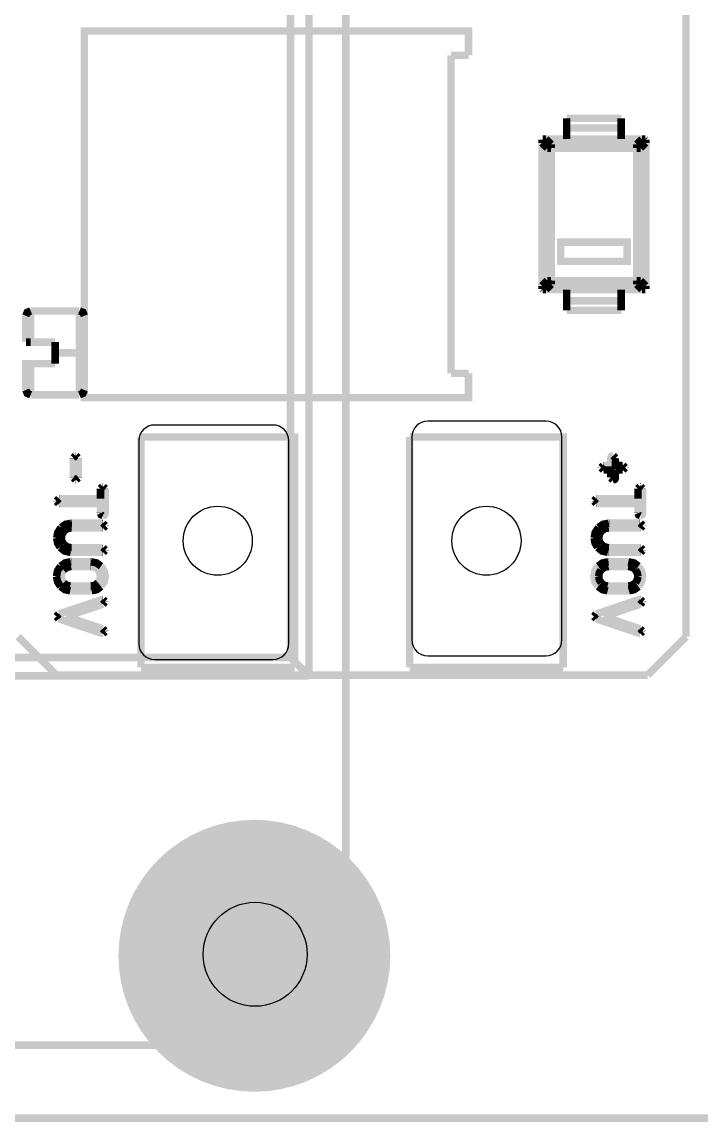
# Model space of a CAD drawing. Header units: inches. Extents: x -3.32 to 3.32, y -1.77 to 1.77.
# Drawn here: x 1.932 to 2.656, y -1.767 to -0.595 of the extents above; entities that cross this region are included whole.
import ezdxf

# ---------------------------------------------------------------- set-up
doc = ezdxf.new("R2010")
doc.units = ezdxf.units.IN
doc.layers.get('0').update_dxf_attribs({"linetype": 'CONTINUOUS'})

# ---------------------------------------------------------------- blocks, each defined once
blk = doc.blocks.new('EPAD')
at = {"const_width": 0.5}
blk.add_lwpolyline([(-0.25, 0, 1), (0.25, 0, 1)], format="xyb", close=True, dxfattribs=at)

msp = doc.modelspace()

# ---------------------------------------------------------------- linework, layer by layer
at = {"const_width": 0.008}
for points in [[(-3.316524, -1.763386), (3.20472, -1.763386), (3.20472, 1.763386), (-3.316524, 1.763386), (-3.316524, -1.763386)], [(-3.316524, -1.763386), (3.20472, -1.763386), (3.20472, 1.763386), (-3.316524, 1.763386), (-3.316524, -1.763386)], [(-3.316524, -1.763386), (3.20472, -1.763386), (3.20472, 1.763386), (-3.316524, 1.763386), (-3.316524, -1.763386)], [(-1.581097, -1.685431), (-1.581097, 0.676773), (2.277171, 0.676773), (2.277171, -1.685431)], [(-1.581097, -1.685431), (-1.581097, 0.676773), (2.277171, 0.676773), (2.277171, -1.685431)], [(-1.581097, -1.685431), (-1.581097, 0.676773), (2.277171, 0.676773), (2.277171, -1.685431)], [(2.218116, 0.263387), (2.237801, 0.283072), (2.237801, -1.291731)], [(2.218116, 0.263387), (2.237801, 0.283072), (2.237801, -1.291731)], [(2.218116, 0.263387), (2.237801, 0.283072), (2.237801, -1.291731)], [(2.218116, 0.263387), (2.218116, -1.272046)], [(2.218116, 0.263387), (2.218116, -1.272046)], [(2.218116, 0.263387), (2.218116, -1.272046)], [(2.640012, 0.183071), (2.640012, -1.25)], [(2.640012, 0.183071), (2.640012, -1.25)], [(2.640012, 0.183071), (2.640012, -1.25)], [(2.407953, -0.630086), (2.407953, -0.604086), (1.998193, -0.604086), (1.998193, -0.995126), (2.407953, -0.995126), (2.407953, -0.969126)], [(2.407953, -0.630086), (2.407953, -0.604086), (1.998193, -0.604086), (1.998193, -0.995126), (2.407953, -0.995126), (2.407953, -0.969126)], [(2.407953, -0.630086), (2.407953, -0.604086), (1.998193, -0.604086), (1.998193, -0.995126), (2.407953, -0.995126), (2.407953, -0.969126)], [(2.407953, -0.630086), (2.389233, -0.630086)], [(2.389233, -0.969126), (2.389233, -0.630086)], [(2.407953, -0.630086), (2.389233, -0.630086)], [(2.389233, -0.969126), (2.389233, -0.630086)], [(2.407953, -0.630086), (2.389233, -0.630086)], [(2.389233, -0.969126), (2.389233, -0.630086)], [(2.512673, -0.697244), (2.570815, -0.697244)], [(2.512673, -0.70748), (2.512673, -0.697244)], [(2.512673, -0.697244), (2.570815, -0.697244)], [(2.512673, -0.70748), (2.512673, -0.697244)], [(2.512673, -0.697244), (2.570815, -0.697244)], [(2.512673, -0.70748), (2.512673, -0.697244)], [(2.512673, -0.70748), (2.512673, -0.719354)], [(2.570815, -0.70748), (2.512673, -0.70748)], [(2.512673, -0.70748), (2.512673, -0.719354)], [(2.570815, -0.70748), (2.512673, -0.70748)], [(2.512673, -0.70748), (2.512673, -0.719354)], [(2.570815, -0.70748), (2.512673, -0.70748)], [(2.570815, -0.70748), (2.570815, -0.697244)], [(2.570815, -0.70748), (2.570815, -0.697244)], [(2.570815, -0.70748), (2.570815, -0.697244)], [(2.570815, -0.719354), (2.570815, -0.70748)], [(2.570815, -0.719354), (2.570815, -0.70748)], [(2.570815, -0.719354), (2.570815, -0.70748)], [(2.490501, -0.719354), (2.487041, -0.719354)], [(2.490501, -0.719354), (2.487041, -0.719354)], [(2.490501, -0.719354), (2.487041, -0.719354)], [(2.592987, -0.719354), (2.570815, -0.719354), (2.512673, -0.719354), (2.490501, -0.719354)], [(2.490501, -0.719354), (2.496077, -0.72493)], [(2.592987, -0.719354), (2.570815, -0.719354), (2.512673, -0.719354), (2.490501, -0.719354)], [(2.490501, -0.719354), (2.496077, -0.72493)], [(2.592987, -0.719354), (2.570815, -0.719354), (2.512673, -0.719354), (2.490501, -0.719354)], [(2.490501, -0.719354), (2.496077, -0.72493)], [(2.587411, -0.72493), (2.592987, -0.719354)], [(2.587411, -0.72493), (2.592987, -0.719354)], [(2.587411, -0.72493), (2.592987, -0.719354)], [(2.596448, -0.719354), (2.592987, -0.719354)], [(2.596448, -0.719354), (2.592987, -0.719354)], [(2.596448, -0.719354), (2.592987, -0.719354)], [(2.596748, -0.719626), (2.596448, -0.719354)], [(2.596748, -0.719626), (2.596448, -0.719354)], [(2.596748, -0.719626), (2.596448, -0.719354)], [(2.486469, -0.723387), (2.486469, -0.719926)], [(2.486469, -0.723387), (2.486469, -0.719926)], [(2.486469, -0.723387), (2.486469, -0.719926)], [(2.486469, -0.875826), (2.486469, -0.723387)], [(2.486469, -0.723387), (2.492045, -0.728963)], [(2.486469, -0.875826), (2.486469, -0.723387)], [(2.486469, -0.723387), (2.492045, -0.728963)], [(2.486469, -0.875826), (2.486469, -0.723387)], [(2.486469, -0.723387), (2.492045, -0.728963)], [(2.496077, -0.72493), (2.493252, -0.726137), (2.492044, -0.728963)], [(2.496077, -0.72493), (2.493252, -0.726137), (2.492044, -0.728963)], [(2.496077, -0.72493), (2.493252, -0.726137), (2.492044, -0.728963)], [(2.492045, -0.728963), (2.496077, -0.728963)], [(2.492045, -0.87025), (2.492045, -0.728963)], [(2.492045, -0.728963), (2.496077, -0.728963)], [(2.492045, -0.87025), (2.492045, -0.728963)], [(2.492045, -0.728963), (2.496077, -0.728963)], [(2.492045, -0.87025), (2.492045, -0.728963)], [(2.496077, -0.72493), (2.587411, -0.72493)], [(2.496077, -0.728963), (2.496077, -0.72493)], [(2.496077, -0.72493), (2.587411, -0.72493)], [(2.496077, -0.728963), (2.496077, -0.72493)], [(2.496077, -0.72493), (2.587411, -0.72493)], [(2.496077, -0.728963), (2.496077, -0.72493)], [(2.496077, -0.728963), (2.496077, -0.87025)], [(2.587411, -0.87025), (2.587411, -0.728963), (2.496077, -0.728963)], [(2.496077, -0.728963), (2.496077, -0.87025)], [(2.587411, -0.87025), (2.587411, -0.728963), (2.496077, -0.728963)], [(2.496077, -0.728963), (2.496077, -0.87025)], [(2.587411, -0.87025), (2.587411, -0.728963), (2.496077, -0.728963)], [(2.587411, -0.72493), (2.587411, -0.728963)], [(2.587411, -0.72493), (2.587411, -0.728963)], [(2.587411, -0.72493), (2.587411, -0.728963)], [(2.587411, -0.728963), (2.591444, -0.728963)], [(2.587411, -0.728963), (2.591444, -0.728963)], [(2.587411, -0.728963), (2.591444, -0.728963)], [(2.587412, -0.72493), (2.590237, -0.726137), (2.591444, -0.728963)], [(2.587412, -0.72493), (2.590237, -0.726137), (2.591444, -0.728963)], [(2.587412, -0.72493), (2.590237, -0.726137), (2.591444, -0.728963)], [(2.59702, -0.723387), (2.591444, -0.728963)], [(2.59702, -0.723387), (2.591444, -0.728963)], [(2.59702, -0.723387), (2.591444, -0.728963)], [(2.591444, -0.728963), (2.591444, -0.87025)], [(2.591444, -0.728963), (2.591444, -0.87025)], [(2.591444, -0.728963), (2.591444, -0.87025)], [(2.596748, -0.719626), (2.59702, -0.719926)], [(2.596748, -0.719626), (2.59702, -0.719926)], [(2.596748, -0.719626), (2.59702, -0.719926)], [(2.59702, -0.719926), (2.59702, -0.723387)], [(2.59702, -0.719926), (2.59702, -0.723387)], [(2.59702, -0.719926), (2.59702, -0.723387)], [(2.59702, -0.875826), (2.59702, -0.723387)], [(2.59702, -0.875826), (2.59702, -0.723387)], [(2.59702, -0.875826), (2.59702, -0.723387)], [(2.506313, -0.849777), (2.506313, -0.829305), (2.577175, -0.829305), (2.577175, -0.849777), (2.506313, -0.849777)], [(2.506313, -0.849777), (2.506313, -0.829305), (2.577175, -0.829305), (2.577175, -0.849777), (2.506313, -0.849777)], [(2.506313, -0.849777), (2.506313, -0.829305), (2.577175, -0.829305), (2.577175, -0.849777), (2.506313, -0.849777)], [(2.492045, -0.87025), (2.486469, -0.875826)], [(2.492045, -0.87025), (2.486469, -0.875826)], [(2.492045, -0.87025), (2.486469, -0.875826)], [(2.496077, -0.874282), (2.493252, -0.873075), (2.492044, -0.87025)], [(2.496077, -0.874282), (2.493252, -0.873075), (2.492044, -0.87025)], [(2.496077, -0.874282), (2.493252, -0.873075), (2.492044, -0.87025)], [(2.496077, -0.87025), (2.492045, -0.87025)], [(2.496077, -0.87025), (2.492045, -0.87025)], [(2.496077, -0.87025), (2.492045, -0.87025)], [(2.496077, -0.87025), (2.587411, -0.87025)], [(2.496077, -0.874282), (2.496077, -0.87025)], [(2.496077, -0.87025), (2.587411, -0.87025)], [(2.496077, -0.874282), (2.496077, -0.87025)], [(2.496077, -0.87025), (2.587411, -0.87025)], [(2.496077, -0.874282), (2.496077, -0.87025)], [(2.587411, -0.87025), (2.587411, -0.874282)], [(2.591444, -0.87025), (2.587411, -0.87025)], [(2.587411, -0.87025), (2.587411, -0.874282)], [(2.591444, -0.87025), (2.587411, -0.87025)], [(2.587411, -0.87025), (2.587411, -0.874282)], [(2.591444, -0.87025), (2.587411, -0.87025)], [(2.587412, -0.874282), (2.590237, -0.873075), (2.591444, -0.87025)], [(2.587412, -0.874282), (2.590237, -0.873075), (2.591444, -0.87025)], [(2.587412, -0.874282), (2.590237, -0.873075), (2.591444, -0.87025)], [(2.591444, -0.87025), (2.59702, -0.875826)], [(2.591444, -0.87025), (2.59702, -0.875826)], [(2.591444, -0.87025), (2.59702, -0.875826)], [(2.486469, -0.879287), (2.486469, -0.875826)], [(2.486469, -0.879287), (2.486469, -0.875826)], [(2.486469, -0.879287), (2.486469, -0.875826)], [(2.48674, -0.879587), (2.486469, -0.879287)], [(2.48674, -0.879587), (2.486469, -0.879287)], [(2.48674, -0.879587), (2.486469, -0.879287)], [(2.48674, -0.879587), (2.487041, -0.879858)], [(2.48674, -0.879587), (2.487041, -0.879858)], [(2.48674, -0.879587), (2.487041, -0.879858)], [(2.490501, -0.879858), (2.487041, -0.879858)], [(2.490501, -0.879858), (2.487041, -0.879858)], [(2.490501, -0.879858), (2.487041, -0.879858)], [(2.490501, -0.879858), (2.496077, -0.874282)], [(2.490501, -0.879858), (2.496077, -0.874282)], [(2.490501, -0.879858), (2.496077, -0.874282)], [(2.512673, -0.879858), (2.490501, -0.879858)], [(2.512673, -0.879858), (2.490501, -0.879858)], [(2.512673, -0.879858), (2.490501, -0.879858)], [(2.587411, -0.874282), (2.496077, -0.874282)], [(2.587411, -0.874282), (2.496077, -0.874282)], [(2.587411, -0.874282), (2.496077, -0.874282)], [(2.570815, -0.879858), (2.512673, -0.879858)], [(2.512673, -0.879858), (2.512673, -0.891732)], [(2.570815, -0.879858), (2.512673, -0.879858)], [(2.512673, -0.879858), (2.512673, -0.891732)], [(2.570815, -0.879858), (2.512673, -0.879858)], [(2.512673, -0.879858), (2.512673, -0.891732)], [(2.592987, -0.879858), (2.570815, -0.879858)], [(2.570815, -0.891732), (2.570815, -0.879858)], [(2.592987, -0.879858), (2.570815, -0.879858)], [(2.570815, -0.891732), (2.570815, -0.879858)], [(2.592987, -0.879858), (2.570815, -0.879858)], [(2.570815, -0.891732), (2.570815, -0.879858)], [(2.587411, -0.874282), (2.592987, -0.879858)], [(2.587411, -0.874282), (2.592987, -0.879858)], [(2.587411, -0.874282), (2.592987, -0.879858)], [(2.596448, -0.879858), (2.592987, -0.879858)], [(2.596448, -0.879858), (2.592987, -0.879858)], [(2.596448, -0.879858), (2.592987, -0.879858)], [(2.59702, -0.875826), (2.59702, -0.879287)], [(2.59702, -0.875826), (2.59702, -0.879287)], [(2.59702, -0.875826), (2.59702, -0.879287)], [(2.512673, -0.901969), (2.512673, -0.891732)], [(2.512673, -0.891732), (2.570815, -0.891732)], [(2.512673, -0.901969), (2.512673, -0.891732)], [(2.512673, -0.891732), (2.570815, -0.891732)], [(2.512673, -0.901969), (2.512673, -0.891732)], [(2.512673, -0.891732), (2.570815, -0.891732)], [(2.570815, -0.891732), (2.570815, -0.901969)], [(2.570815, -0.891732), (2.570815, -0.901969)], [(2.570815, -0.891732), (2.570815, -0.901969)], [(1.940993, -0.902566), (1.937296, -0.904069), (1.935793, -0.907766)], [(1.940993, -0.902566), (1.937296, -0.904069), (1.935793, -0.907766)], [(1.940993, -0.902566), (1.937296, -0.904069), (1.935793, -0.907766)], [(1.940993, -0.902566), (1.992993, -0.902566)], [(1.940993, -0.935846), (1.940993, -0.902566)], [(1.940993, -0.902566), (1.992993, -0.902566)], [(1.940993, -0.935846), (1.940993, -0.902566)], [(1.940993, -0.902566), (1.992993, -0.902566)], [(1.940993, -0.935846), (1.940993, -0.902566)], [(1.966993, -0.947286), (1.992993, -0.947286), (1.992993, -0.902566)], [(1.966993, -0.947286), (1.992993, -0.947286), (1.992993, -0.902566)], [(1.966993, -0.947286), (1.992993, -0.947286), (1.992993, -0.902566)], [(1.992993, -0.902566), (1.99669, -0.904069), (1.998193, -0.907766)], [(1.992993, -0.902566), (1.99669, -0.904069), (1.998193, -0.907766)], [(1.992993, -0.902566), (1.99669, -0.904069), (1.998193, -0.907766)], [(2.570815, -0.901969), (2.512673, -0.901969)], [(2.570815, -0.901969), (2.512673, -0.901969)], [(2.570815, -0.901969), (2.512673, -0.901969)], [(1.935793, -0.935846), (1.935793, -0.907766)], [(1.935793, -0.935846), (1.935793, -0.907766)], [(1.935793, -0.935846), (1.935793, -0.907766)], [(1.935793, -0.935846), (1.940993, -0.935846)], [(1.935793, -0.935846), (1.940993, -0.935846)], [(1.935793, -0.935846), (1.940993, -0.935846)], [(1.940993, -0.935846), (1.966993, -0.935846)], [(1.940993, -0.935846), (1.966993, -0.935846)], [(1.940993, -0.935846), (1.966993, -0.935846)], [(1.966993, -0.947286), (1.966993, -0.935846)], [(1.966993, -0.947286), (1.966993, -0.935846)], [(1.966993, -0.947286), (1.966993, -0.935846)], [(1.966993, -0.958726), (1.966993, -0.947286)], [(1.966993, -0.958726), (1.966993, -0.947286)], [(1.966993, -0.958726), (1.966993, -0.947286)], [(1.992993, -0.992006), (1.992993, -0.947286), (1.998193, -0.947286)], [(1.992993, -0.992006), (1.992993, -0.947286), (1.998193, -0.947286)], [(1.992993, -0.992006), (1.992993, -0.947286), (1.998193, -0.947286)], [(1.935793, -0.986806), (1.935793, -0.958726), (1.940993, -0.958726)], [(1.935793, -0.986806), (1.935793, -0.958726), (1.940993, -0.958726)], [(1.935793, -0.986806), (1.935793, -0.958726), (1.940993, -0.958726)], [(1.940993, -0.958726), (1.966993, -0.958726)], [(1.940993, -0.958726), (1.940993, -0.992006)], [(1.940993, -0.958726), (1.966993, -0.958726)], [(1.940993, -0.958726), (1.940993, -0.992006)], [(1.940993, -0.958726), (1.966993, -0.958726)], [(1.940993, -0.958726), (1.940993, -0.992006)], [(2.389233, -0.969126), (2.407953, -0.969126)], [(2.389233, -0.969126), (2.407953, -0.969126)], [(2.389233, -0.969126), (2.407953, -0.969126)], [(1.940993, -0.992006), (1.937296, -0.990503), (1.935793, -0.986806)], [(1.940993, -0.992006), (1.937296, -0.990503), (1.935793, -0.986806)], [(1.940993, -0.992006), (1.937296, -0.990503), (1.935793, -0.986806)], [(1.992993, -0.992006), (1.99669, -0.990503), (1.998193, -0.986806)], [(1.992993, -0.992006), (1.99669, -0.990503), (1.998193, -0.986806)], [(1.992993, -0.992006), (1.99669, -0.990503), (1.998193, -0.986806)], [(1.992993, -0.992006), (1.940993, -0.992006)], [(1.992993, -0.992006), (1.940993, -0.992006)], [(1.992993, -0.992006), (1.940993, -0.992006)], [(2.058594, -1.282756), (2.058594, -1.037087)], [(2.222374, -1.282756), (2.222374, -1.037087), (2.058594, -1.037087)], [(2.058594, -1.282756), (2.058594, -1.037087)], [(2.222374, -1.282756), (2.222374, -1.037087), (2.058594, -1.037087)], [(2.058594, -1.282756), (2.058594, -1.037087)], [(2.222374, -1.282756), (2.222374, -1.037087), (2.058594, -1.037087)], [(2.345209, -1.282756), (2.345209, -1.037087)], [(2.508988, -1.282756), (2.508988, -1.037087), (2.345209, -1.037087)], [(2.345209, -1.282756), (2.345209, -1.037087)], [(2.508988, -1.282756), (2.508988, -1.037087), (2.345209, -1.037087)], [(2.345209, -1.282756), (2.345209, -1.037087)], [(2.508988, -1.282756), (2.508988, -1.037087), (2.345209, -1.037087)], [(1.988787, -1.056972), (1.986557, -1.059202)], [(1.988787, -1.056972), (1.986557, -1.059202)], [(1.988787, -1.056972), (1.986557, -1.059202)], [(1.986594, -1.059604), (1.986557, -1.059202)], [(1.986594, -1.059604), (1.986557, -1.059202)], [(1.986594, -1.059604), (1.986557, -1.059202)], [(1.988787, -1.056972), (1.98888, -1.056974)], [(1.988787, -1.056972), (1.98888, -1.056974)], [(1.988787, -1.056972), (1.98888, -1.056974)], [(1.989225, -1.056948), (1.988879, -1.056974)], [(1.989225, -1.056948), (1.988879, -1.056974)], [(1.989225, -1.056948), (1.988879, -1.056974)], [(1.989225, -1.056948), (1.991537, -1.059261)], [(1.989225, -1.056948), (1.991537, -1.059261)], [(1.989225, -1.056948), (1.991537, -1.059261)], [(1.99153, -1.059442), (1.991537, -1.059261)], [(1.99153, -1.059442), (1.991537, -1.059261)], [(1.99153, -1.059442), (1.991537, -1.059261)], [(1.99153, -1.080103), (1.99153, -1.059443)], [(1.99153, -1.080103), (1.99153, -1.059443)], [(1.99153, -1.080103), (1.99153, -1.059443)], [(2.562107, -1.056974), (2.561078, -1.057159), (2.560673, -1.057389), (2.560342, -1.057711), (2.560084, -1.058126), (2.5599, -1.058633), (2.559753, -1.059922), (2.559753, -1.067281), (2.552234, -1.067281)], [(2.562107, -1.056974), (2.561078, -1.057159), (2.560673, -1.057389), (2.560342, -1.057711), (2.560084, -1.058126), (2.5599, -1.058633), (2.559753, -1.059922), (2.559753, -1.067281), (2.552234, -1.067281)], [(2.562107, -1.056974), (2.561078, -1.057159), (2.560673, -1.057389), (2.560342, -1.057711), (2.560084, -1.058126), (2.5599, -1.058633), (2.559753, -1.059922), (2.559753, -1.067281), (2.552234, -1.067281)], [(2.562214, -1.056972), (2.562107, -1.056974)], [(2.562214, -1.056972), (2.562107, -1.056974)], [(2.562214, -1.056972), (2.562107, -1.056974)], [(2.562214, -1.056972), (2.56466, -1.059419)], [(2.562214, -1.056972), (2.56466, -1.059419)], [(2.562214, -1.056972), (2.56466, -1.059419)], [(2.564621, -1.059856), (2.56466, -1.059419)], [(2.564621, -1.059856), (2.56466, -1.059419)], [(2.564621, -1.059856), (2.56466, -1.059419)], [(1.986594, -1.059603), (1.986594, -1.080217)], [(1.986594, -1.059603), (1.986594, -1.080217)], [(1.986594, -1.059603), (1.986594, -1.080217)], [(2.5494, -1.069591), (2.549393, -1.069772)], [(2.5494, -1.069591), (2.549393, -1.069772)], [(2.5494, -1.069591), (2.549393, -1.069772)], [(2.551799, -1.072178), (2.549393, -1.069772)], [(2.551799, -1.072178), (2.549393, -1.069772)], [(2.551799, -1.072178), (2.549393, -1.069772)], [(2.55175, -1.067231), (2.5494, -1.069581)], [(2.55175, -1.067231), (2.5494, -1.069581)], [(2.55175, -1.067231), (2.5494, -1.069581)], [(2.5494, -1.069589), (2.5494, -1.069581)], [(2.5494, -1.069589), (2.5494, -1.069581)], [(2.5494, -1.069589), (2.5494, -1.069581)], [(2.55175, -1.067231), (2.552235, -1.067281)], [(2.55175, -1.067231), (2.552235, -1.067281)], [(2.55175, -1.067231), (2.552235, -1.067281)], [(2.572049, -1.06719), (2.564621, -1.06719), (2.564621, -1.059854)], [(2.572049, -1.06719), (2.564621, -1.06719), (2.564621, -1.059854)], [(2.572049, -1.06719), (2.564621, -1.06719), (2.564621, -1.059854)], [(2.572545, -1.067139), (2.572048, -1.06719)], [(2.572545, -1.067139), (2.572048, -1.06719)], [(2.572545, -1.067139), (2.572048, -1.06719)], [(2.572545, -1.067139), (2.574997, -1.069591)], [(2.572545, -1.067139), (2.574997, -1.069591)], [(2.572545, -1.067139), (2.574997, -1.069591)], [(2.572619, -1.072177), (2.575004, -1.069792)], [(2.572619, -1.072177), (2.575004, -1.069792)], [(2.572619, -1.072177), (2.575004, -1.069792)], [(2.574997, -1.069612), (2.574997, -1.069591)], [(2.574997, -1.069612), (2.574997, -1.069591)], [(2.574997, -1.069612), (2.574997, -1.069591)], [(2.574997, -1.069613), (2.575004, -1.069792)], [(2.574997, -1.069613), (2.575004, -1.069792)], [(2.574997, -1.069613), (2.575004, -1.069792)], [(1.986593, -1.080218), (1.986582, -1.080448)], [(1.986593, -1.080218), (1.986582, -1.080448)], [(1.986593, -1.080218), (1.986582, -1.080448)], [(1.988901, -1.082768), (1.986582, -1.080448)], [(1.988901, -1.082768), (1.986582, -1.080448)], [(1.988901, -1.082768), (1.986582, -1.080448)], [(1.988901, -1.082768), (1.989152, -1.082754)], [(1.988901, -1.082768), (1.989152, -1.082754)], [(1.988901, -1.082768), (1.989152, -1.082754)], [(1.989259, -1.082756), (1.989154, -1.082754)], [(1.989259, -1.082756), (1.989154, -1.082754)], [(1.989259, -1.082756), (1.989154, -1.082754)], [(1.989259, -1.082756), (1.991557, -1.080457)], [(1.989259, -1.082756), (1.991557, -1.080457)], [(1.989259, -1.082756), (1.991557, -1.080457)], [(1.99153, -1.080102), (1.991557, -1.080457)], [(1.99153, -1.080102), (1.991557, -1.080457)], [(1.99153, -1.080102), (1.991557, -1.080457)], [(2.551799, -1.072178), (2.552167, -1.072149)], [(2.551799, -1.072178), (2.552167, -1.072149)], [(2.551799, -1.072178), (2.552167, -1.072149)], [(2.552166, -1.07215), (2.559753, -1.07215), (2.559753, -1.079874)], [(2.552166, -1.07215), (2.559753, -1.07215), (2.559753, -1.079874)], [(2.552166, -1.07215), (2.559753, -1.07215), (2.559753, -1.079874)], [(2.559753, -1.079875), (2.559716, -1.080302)], [(2.559753, -1.079875), (2.559716, -1.080302)], [(2.559753, -1.079875), (2.559716, -1.080302)], [(2.562171, -1.082757), (2.559716, -1.080302)], [(2.562171, -1.082757), (2.559716, -1.080302)], [(2.562171, -1.082757), (2.559716, -1.080302)], [(2.562171, -1.082757), (2.562291, -1.082754)], [(2.562171, -1.082757), (2.562291, -1.082754)], [(2.562171, -1.082757), (2.562291, -1.082754)], [(2.56229, -1.082754), (2.56332, -1.08257), (2.563724, -1.082339), (2.564056, -1.082017), (2.564313, -1.081602), (2.564497, -1.081095), (2.564644, -1.079806), (2.564644, -1.07215)], [(2.56229, -1.082754), (2.56332, -1.08257), (2.563724, -1.082339), (2.564056, -1.082017), (2.564313, -1.081602), (2.564497, -1.081095), (2.564644, -1.079806), (2.564644, -1.07215)], [(2.56229, -1.082754), (2.56332, -1.08257), (2.563724, -1.082339), (2.564056, -1.082017), (2.564313, -1.081602), (2.564497, -1.081095), (2.564644, -1.079806), (2.564644, -1.07215)], [(2.564644, -1.07215), (2.572254, -1.07215)], [(2.564644, -1.07215), (2.572254, -1.07215)], [(2.564644, -1.07215), (2.572254, -1.07215)], [(2.572619, -1.072177), (2.572254, -1.072149)], [(2.572619, -1.072177), (2.572254, -1.072149)], [(2.572619, -1.072177), (2.572254, -1.072149)], [(2.017689, -1.089863), (2.015472, -1.09208)], [(2.017689, -1.089863), (2.015472, -1.09208)], [(2.017689, -1.089863), (2.015472, -1.09208)], [(2.015481, -1.092285), (2.015472, -1.09208)], [(2.015481, -1.092285), (2.015472, -1.09208)], [(2.015481, -1.092285), (2.015472, -1.09208)], [(2.015481, -1.092284), (2.015481, -1.10282)], [(2.015481, -1.092284), (2.015481, -1.10282)], [(2.015481, -1.092284), (2.015481, -1.10282)], [(2.017689, -1.089863), (2.017994, -1.089884)], [(2.017689, -1.089863), (2.017994, -1.089884)], [(2.017689, -1.089863), (2.017994, -1.089884)], [(2.018252, -1.089869), (2.017996, -1.089884)], [(2.018252, -1.089869), (2.017996, -1.089884)], [(2.018252, -1.089869), (2.017996, -1.089884)], [(2.018087, -1.120783), (2.018643, -1.120736), (2.019126, -1.120594), (2.019535, -1.120359), (2.019869, -1.120029), (2.020129, -1.119605), (2.020315, -1.119086), (2.020463, -1.117766), (2.020463, -1.092352)], [(2.018087, -1.120783), (2.018643, -1.120736), (2.019126, -1.120594), (2.019535, -1.120359), (2.019869, -1.120029), (2.020129, -1.119605), (2.020315, -1.119086), (2.020463, -1.117766), (2.020463, -1.092352)], [(2.018087, -1.120783), (2.018643, -1.120736), (2.019126, -1.120594), (2.019535, -1.120359), (2.019869, -1.120029), (2.020129, -1.119605), (2.020315, -1.119086), (2.020463, -1.117766), (2.020463, -1.092352)], [(2.018252, -1.089869), (2.020478, -1.092095)], [(2.018252, -1.089869), (2.020478, -1.092095)], [(2.018252, -1.089869), (2.020478, -1.092095)], [(2.020463, -1.092351), (2.020478, -1.092095)], [(2.020463, -1.092351), (2.020478, -1.092095)], [(2.020463, -1.092351), (2.020478, -1.092095)], [(2.590917, -1.089863), (2.5887, -1.09208)], [(2.590917, -1.089863), (2.5887, -1.09208)], [(2.590917, -1.089863), (2.5887, -1.09208)], [(2.588709, -1.092285), (2.5887, -1.09208)], [(2.588709, -1.092285), (2.5887, -1.09208)], [(2.588709, -1.092285), (2.5887, -1.09208)], [(2.588709, -1.092284), (2.588709, -1.10282)], [(2.588709, -1.092284), (2.588709, -1.10282)], [(2.588709, -1.092284), (2.588709, -1.10282)], [(2.590917, -1.089863), (2.591222, -1.089884)], [(2.590917, -1.089863), (2.591222, -1.089884)], [(2.590917, -1.089863), (2.591222, -1.089884)], [(2.59148, -1.089869), (2.591224, -1.089884)], [(2.59148, -1.089869), (2.591224, -1.089884)], [(2.59148, -1.089869), (2.591224, -1.089884)], [(2.591315, -1.120783), (2.591872, -1.120736), (2.592355, -1.120594), (2.592763, -1.120359), (2.593097, -1.120029), (2.593357, -1.119605), (2.593543, -1.119086), (2.593692, -1.117766), (2.593692, -1.092352)], [(2.591315, -1.120783), (2.591872, -1.120736), (2.592355, -1.120594), (2.592763, -1.120359), (2.593097, -1.120029), (2.593357, -1.119605), (2.593543, -1.119086), (2.593692, -1.117766), (2.593692, -1.092352)], [(2.591315, -1.120783), (2.591872, -1.120736), (2.592355, -1.120594), (2.592763, -1.120359), (2.593097, -1.120029), (2.593357, -1.119605), (2.593543, -1.119086), (2.593692, -1.117766), (2.593692, -1.092352)], [(2.59148, -1.089869), (2.593706, -1.092095)], [(2.59148, -1.089869), (2.593706, -1.092095)], [(2.59148, -1.089869), (2.593706, -1.092095)], [(2.593692, -1.092351), (2.593706, -1.092095)], [(2.593692, -1.092351), (2.593706, -1.092095)], [(2.593692, -1.092351), (2.593706, -1.092095)], [(1.968516, -1.10531), (1.968507, -1.105517)], [(1.968516, -1.10531), (1.968507, -1.105517)], [(1.968516, -1.10531), (1.968507, -1.105517)], [(1.970838, -1.107848), (1.968507, -1.105517)], [(1.970838, -1.107848), (1.968507, -1.105517)], [(1.970838, -1.107848), (1.968507, -1.105517)], [(1.970866, -1.102791), (1.96851, -1.105146)], [(1.970866, -1.102791), (1.96851, -1.105146)], [(1.970866, -1.102791), (1.96851, -1.105146)], [(1.968516, -1.10531), (1.96851, -1.105146)], [(1.968516, -1.10531), (1.96851, -1.105146)], [(1.968516, -1.10531), (1.96851, -1.105146)], [(1.970866, -1.102791), (1.971234, -1.10282)], [(1.970866, -1.102791), (1.971234, -1.10282)], [(1.970866, -1.102791), (1.971234, -1.10282)], [(2.015481, -1.10282), (1.971235, -1.10282)], [(2.015481, -1.10282), (1.971235, -1.10282)], [(2.015481, -1.10282), (1.971235, -1.10282)], [(2.541744, -1.10531), (2.541735, -1.105517)], [(2.541744, -1.10531), (2.541735, -1.105517)], [(2.541744, -1.10531), (2.541735, -1.105517)], [(2.544066, -1.107848), (2.541735, -1.105517)], [(2.544066, -1.107848), (2.541735, -1.105517)], [(2.544066, -1.107848), (2.541735, -1.105517)], [(2.544094, -1.102791), (2.541739, -1.105146)], [(2.544094, -1.102791), (2.541739, -1.105146)], [(2.544094, -1.102791), (2.541739, -1.105146)], [(2.541744, -1.10531), (2.541739, -1.105146)], [(2.541744, -1.10531), (2.541739, -1.105146)], [(2.541744, -1.10531), (2.541739, -1.105146)], [(2.544094, -1.102791), (2.544463, -1.10282)], [(2.544094, -1.102791), (2.544463, -1.10282)], [(2.544094, -1.102791), (2.544463, -1.10282)], [(2.588709, -1.10282), (2.544464, -1.10282)], [(2.588709, -1.10282), (2.544464, -1.10282)], [(2.588709, -1.10282), (2.544464, -1.10282)], [(1.970838, -1.107848), (1.971166, -1.107825)], [(1.970838, -1.107848), (1.971166, -1.107825)], [(1.970838, -1.107848), (1.971166, -1.107825)], [(1.971167, -1.107825), (2.015481, -1.107825), (2.015481, -1.117835)], [(1.971167, -1.107825), (2.015481, -1.107825), (2.015481, -1.117835)], [(1.971167, -1.107825), (2.015481, -1.107825), (2.015481, -1.117835)], [(2.015481, -1.117833), (2.015443, -1.11827)], [(2.015481, -1.117833), (2.015443, -1.11827)], [(2.015481, -1.117833), (2.015443, -1.11827)], [(2.544066, -1.107848), (2.544394, -1.107825)], [(2.544066, -1.107848), (2.544394, -1.107825)], [(2.544066, -1.107848), (2.544394, -1.107825)], [(2.544395, -1.107825), (2.588709, -1.107825), (2.588709, -1.117835)], [(2.544395, -1.107825), (2.588709, -1.107825), (2.588709, -1.117835)], [(2.544395, -1.107825), (2.588709, -1.107825), (2.588709, -1.117835)], [(2.58871, -1.117833), (2.588672, -1.11827)], [(2.58871, -1.117833), (2.588672, -1.11827)], [(2.58871, -1.117833), (2.588672, -1.11827)], [(1.984081, -1.12894), (1.978109, -1.130135), (1.973358, -1.133448)], [(1.984081, -1.12894), (1.978109, -1.130135), (1.973358, -1.133448)], [(1.984081, -1.12894), (1.978109, -1.130135), (1.973358, -1.133448)], [(1.984081, -1.12894), (1.984946, -1.128965)], [(1.984081, -1.12894), (1.984946, -1.128965)], [(1.984081, -1.12894), (1.984946, -1.128965)], [(2.017446, -1.128965), (1.984948, -1.128965)], [(2.017446, -1.128965), (1.984948, -1.128965)], [(2.017446, -1.128965), (1.984948, -1.128965)], [(2.01796, -1.120786), (2.016171, -1.120059), (2.015443, -1.11827)], [(2.01796, -1.120786), (2.016171, -1.120059), (2.015443, -1.11827)], [(2.01796, -1.120786), (2.016171, -1.120059), (2.015443, -1.11827)], [(2.017951, -1.128914), (2.017446, -1.128965)], [(2.017951, -1.128914), (2.017446, -1.128965)], [(2.017951, -1.128914), (2.017446, -1.128965)], [(2.017951, -1.128914), (2.020463, -1.131426)], [(2.017951, -1.128914), (2.020463, -1.131426)], [(2.017951, -1.128914), (2.020463, -1.131426)], [(2.01796, -1.120786), (2.018087, -1.120783)], [(2.01796, -1.120786), (2.018087, -1.120783)], [(2.01796, -1.120786), (2.018087, -1.120783)], [(2.55731, -1.12894), (2.551337, -1.130135), (2.546586, -1.133448)], [(2.55731, -1.12894), (2.551337, -1.130135), (2.546586, -1.133448)], [(2.55731, -1.12894), (2.551337, -1.130135), (2.546586, -1.133448)], [(2.55731, -1.12894), (2.558174, -1.128965)], [(2.55731, -1.12894), (2.558174, -1.128965)], [(2.55731, -1.12894), (2.558174, -1.128965)], [(2.590675, -1.128965), (2.558176, -1.128965)], [(2.590675, -1.128965), (2.558176, -1.128965)], [(2.590675, -1.128965), (2.558176, -1.128965)], [(2.591188, -1.120786), (2.589399, -1.120059), (2.588672, -1.11827)], [(2.591188, -1.120786), (2.589399, -1.120059), (2.588672, -1.11827)], [(2.591188, -1.120786), (2.589399, -1.120059), (2.588672, -1.11827)], [(2.591179, -1.128914), (2.590674, -1.128965)], [(2.591179, -1.128914), (2.590674, -1.128965)], [(2.591179, -1.128914), (2.590674, -1.128965)], [(2.591179, -1.128914), (2.593692, -1.131426)], [(2.591179, -1.128914), (2.593692, -1.131426)], [(2.591179, -1.128914), (2.593692, -1.131426)], [(2.591188, -1.120786), (2.591315, -1.120783)], [(2.591188, -1.120786), (2.591315, -1.120783)], [(2.591188, -1.120786), (2.591315, -1.120783)], [(1.973361, -1.133444), (1.969864, -1.138683), (1.968699, -1.144665)], [(1.973361, -1.133444), (1.969864, -1.138683), (1.968699, -1.144665)], [(1.973361, -1.133444), (1.969864, -1.138683), (1.968699, -1.144665)], [(1.977022, -1.136846), (1.974517, -1.140253), (1.97359, -1.144591)], [(1.977022, -1.136846), (1.974517, -1.140253), (1.97359, -1.144591)], [(1.977022, -1.136846), (1.974517, -1.140253), (1.97359, -1.144591)], [(1.984054, -1.134015), (1.980154, -1.134766), (1.977016, -1.136851)], [(1.984054, -1.134015), (1.980154, -1.134766), (1.977016, -1.136851)], [(1.984054, -1.134015), (1.980154, -1.134766), (1.977016, -1.136851)], [(1.984054, -1.134015), (1.984744, -1.134039)], [(1.984054, -1.134015), (1.984744, -1.134039)], [(1.984054, -1.134015), (1.984744, -1.134039)], [(1.984743, -1.134038), (2.017789, -1.134038)], [(1.984743, -1.134038), (2.017789, -1.134038)], [(1.984743, -1.134038), (2.017789, -1.134038)], [(2.018104, -1.134059), (2.01779, -1.134039)], [(2.018104, -1.134059), (2.01779, -1.134039)], [(2.018104, -1.134059), (2.01779, -1.134039)], [(2.018104, -1.134059), (2.020475, -1.131688)], [(2.018104, -1.134059), (2.020475, -1.131688)], [(2.018104, -1.134059), (2.020475, -1.131688)], [(2.020463, -1.131457), (2.020463, -1.131426)], [(2.020463, -1.131457), (2.020463, -1.131426)], [(2.020463, -1.131457), (2.020463, -1.131426)], [(2.020463, -1.131457), (2.020475, -1.131688)], [(2.020463, -1.131457), (2.020475, -1.131688)], [(2.020463, -1.131457), (2.020475, -1.131688)], [(2.546589, -1.133444), (2.543093, -1.138683), (2.541927, -1.144665)], [(2.546589, -1.133444), (2.543093, -1.138683), (2.541927, -1.144665)], [(2.546589, -1.133444), (2.543093, -1.138683), (2.541927, -1.144665)], [(2.55025, -1.136846), (2.547745, -1.140253), (2.546818, -1.144591)], [(2.55025, -1.136846), (2.547745, -1.140253), (2.546818, -1.144591)], [(2.55025, -1.136846), (2.547745, -1.140253), (2.546818, -1.144591)], [(2.557282, -1.134015), (2.553383, -1.134766), (2.550244, -1.136851)], [(2.557282, -1.134015), (2.553383, -1.134766), (2.550244, -1.136851)], [(2.557282, -1.134015), (2.553383, -1.134766), (2.550244, -1.136851)], [(2.557282, -1.134015), (2.557972, -1.134039)], [(2.557282, -1.134015), (2.557972, -1.134039)], [(2.557282, -1.134015), (2.557972, -1.134039)], [(2.557971, -1.134038), (2.591018, -1.134038)], [(2.557971, -1.134038), (2.591018, -1.134038)], [(2.557971, -1.134038), (2.591018, -1.134038)], [(2.591332, -1.134059), (2.591018, -1.134039)], [(2.591332, -1.134059), (2.591018, -1.134039)], [(2.591332, -1.134059), (2.591018, -1.134039)], [(2.591332, -1.134059), (2.593703, -1.131688)], [(2.591332, -1.134059), (2.593703, -1.131688)], [(2.591332, -1.134059), (2.593703, -1.131688)], [(2.593692, -1.131457), (2.593692, -1.131426)], [(2.593692, -1.131457), (2.593692, -1.131426)], [(2.593692, -1.131457), (2.593692, -1.131426)], [(2.593692, -1.131457), (2.593703, -1.131688)], [(2.593692, -1.131457), (2.593703, -1.131688)], [(2.593692, -1.131457), (2.593703, -1.131688)], [(1.968699, -1.144665), (1.969624, -1.150007), (1.972401, -1.154744)], [(1.968699, -1.144665), (1.969624, -1.150007), (1.972401, -1.154744)], [(1.968699, -1.144665), (1.969624, -1.150007), (1.972401, -1.154744)], [(1.976126, -1.151316), (1.974224, -1.148002), (1.973589, -1.144597)], [(1.976126, -1.151316), (1.974224, -1.148002), (1.973589, -1.144597)], [(1.976126, -1.151316), (1.974224, -1.148002), (1.973589, -1.144597)], [(1.984, -1.155034), (1.979546, -1.154043), (1.976131, -1.151323)], [(1.984, -1.155034), (1.979546, -1.154043), (1.976131, -1.151323)], [(1.984, -1.155034), (1.979546, -1.154043), (1.976131, -1.151323)], [(2.541927, -1.144665), (2.542853, -1.150007), (2.54563, -1.154744)], [(2.541927, -1.144665), (2.542853, -1.150007), (2.54563, -1.154744)], [(2.541927, -1.144665), (2.542853, -1.150007), (2.54563, -1.154744)], [(2.549355, -1.151316), (2.547452, -1.148002), (2.546818, -1.144597)], [(2.549355, -1.151316), (2.547452, -1.148002), (2.546818, -1.144597)], [(2.549355, -1.151316), (2.547452, -1.148002), (2.546818, -1.144597)], [(2.557229, -1.155034), (2.552775, -1.154043), (2.54936, -1.151323)], [(2.557229, -1.155034), (2.552775, -1.154043), (2.54936, -1.151323)], [(2.557229, -1.155034), (2.552775, -1.154043), (2.54936, -1.151323)], [(1.98348, -1.160027), (1.977196, -1.158615), (1.972398, -1.154741)], [(1.98348, -1.160027), (1.977196, -1.158615), (1.972398, -1.154741)], [(1.98348, -1.160027), (1.977196, -1.158615), (1.972398, -1.154741)], [(1.98348, -1.160027), (1.983778, -1.160024)], [(1.98348, -1.160027), (1.983778, -1.160024)], [(1.98348, -1.160027), (1.983778, -1.160024)], [(1.983782, -1.160023), (2.017789, -1.160023)], [(1.983782, -1.160023), (2.017789, -1.160023)], [(1.983782, -1.160023), (2.017789, -1.160023)], [(1.984, -1.155034), (1.984552, -1.155019)], [(1.984, -1.155034), (1.984552, -1.155019)], [(1.984, -1.155034), (1.984552, -1.155019)], [(2.017789, -1.155019), (1.984559, -1.155019)], [(2.017789, -1.155019), (1.984559, -1.155019)], [(2.017789, -1.155019), (1.984559, -1.155019)], [(2.018094, -1.154999), (2.017788, -1.155019)], [(2.018094, -1.154999), (2.017788, -1.155019)], [(2.018094, -1.154999), (2.017788, -1.155019)], [(2.018171, -1.160056), (2.017788, -1.160023)], [(2.018171, -1.160056), (2.017788, -1.160023)], [(2.018171, -1.160056), (2.017788, -1.160023)], [(2.018094, -1.154999), (2.020476, -1.15738)], [(2.018094, -1.154999), (2.020476, -1.15738)], [(2.018094, -1.154999), (2.020476, -1.15738)], [(2.018171, -1.160056), (2.020467, -1.157759)], [(2.018171, -1.160056), (2.020467, -1.157759)], [(2.018171, -1.160056), (2.020467, -1.157759)], [(2.020463, -1.157625), (2.020476, -1.15738)], [(2.020463, -1.157625), (2.020476, -1.15738)], [(2.020463, -1.157625), (2.020476, -1.15738)], [(2.020463, -1.157623), (2.020467, -1.157759)], [(2.020463, -1.157623), (2.020467, -1.157759)], [(2.020463, -1.157623), (2.020467, -1.157759)], [(2.556708, -1.160027), (2.550424, -1.158615), (2.545627, -1.154741)], [(2.556708, -1.160027), (2.550424, -1.158615), (2.545627, -1.154741)], [(2.556708, -1.160027), (2.550424, -1.158615), (2.545627, -1.154741)], [(2.556708, -1.160027), (2.557007, -1.160024)], [(2.556708, -1.160027), (2.557007, -1.160024)], [(2.556708, -1.160027), (2.557007, -1.160024)], [(2.557011, -1.160023), (2.591018, -1.160023)], [(2.557011, -1.160023), (2.591018, -1.160023)], [(2.557011, -1.160023), (2.591018, -1.160023)], [(2.557229, -1.155034), (2.55778, -1.155019)], [(2.557229, -1.155034), (2.55778, -1.155019)], [(2.557229, -1.155034), (2.55778, -1.155019)], [(2.591018, -1.155019), (2.557788, -1.155019)], [(2.591018, -1.155019), (2.557788, -1.155019)], [(2.591018, -1.155019), (2.557788, -1.155019)], [(2.591323, -1.154999), (2.591016, -1.155019)], [(2.591323, -1.154999), (2.591016, -1.155019)], [(2.591323, -1.154999), (2.591016, -1.155019)], [(2.591399, -1.160056), (2.591016, -1.160023)], [(2.591399, -1.160056), (2.591016, -1.160023)], [(2.591399, -1.160056), (2.591016, -1.160023)], [(2.591323, -1.154999), (2.593704, -1.15738)], [(2.591323, -1.154999), (2.593704, -1.15738)], [(2.591323, -1.154999), (2.593704, -1.15738)], [(2.591399, -1.160056), (2.593696, -1.157759)], [(2.591399, -1.160056), (2.593696, -1.157759)], [(2.591399, -1.160056), (2.593696, -1.157759)], [(2.593691, -1.157625), (2.593704, -1.15738)], [(2.593691, -1.157625), (2.593704, -1.15738)], [(2.593691, -1.157625), (2.593704, -1.15738)], [(2.593692, -1.157623), (2.593696, -1.157759)], [(2.593692, -1.157623), (2.593696, -1.157759)], [(2.593692, -1.157623), (2.593696, -1.157759)], [(1.972881, -1.174719), (1.969607, -1.179701), (1.968516, -1.185689)], [(1.972881, -1.174719), (1.969607, -1.179701), (1.968516, -1.185689)], [(1.972881, -1.174719), (1.969607, -1.179701), (1.968516, -1.185689)], [(1.983822, -1.170007), (1.977709, -1.171259), (1.97288, -1.17472)], [(1.983822, -1.170007), (1.977709, -1.171259), (1.97288, -1.17472)], [(1.983822, -1.170007), (1.977709, -1.171259), (1.97288, -1.17472)], [(1.984012, -1.174993), (1.979491, -1.176015), (1.976032, -1.178791)], [(1.984012, -1.174993), (1.979491, -1.176015), (1.976032, -1.178791)], [(1.984012, -1.174993), (1.979491, -1.176015), (1.976032, -1.178791)], [(1.983822, -1.170007), (1.984138, -1.17001)], [(1.983822, -1.170007), (1.984138, -1.17001)], [(1.983822, -1.170007), (1.984138, -1.17001)], [(1.984011, -1.174993), (2.004854, -1.174993)], [(1.984011, -1.174993), (2.004854, -1.174993)], [(1.984011, -1.174993), (2.004854, -1.174993)], [(2.005105, -1.170011), (1.984148, -1.170011)], [(2.005105, -1.170011), (1.984148, -1.170011)], [(2.005105, -1.170011), (1.984148, -1.170011)], [(2.005214, -1.174986), (2.004856, -1.174993)], [(2.005214, -1.174986), (2.004856, -1.174993)], [(2.005214, -1.174986), (2.004856, -1.174993)], [(2.005135, -1.170011), (2.005109, -1.170011)], [(2.005135, -1.170011), (2.005109, -1.170011)], [(2.005135, -1.170011), (2.005109, -1.170011)], [(2.005135, -1.170011), (2.011213, -1.171266), (2.016001, -1.174735)], [(2.005135, -1.170011), (2.011213, -1.171266), (2.016001, -1.174735)], [(2.005135, -1.170011), (2.011213, -1.171266), (2.016001, -1.174735)], [(2.005214, -1.174986), (2.009504, -1.175946), (2.012784, -1.178581), (2.014738, -1.182009), (2.01539, -1.185848), (2.014727, -1.189214), (2.012739, -1.192499)], [(2.005214, -1.174986), (2.009504, -1.175946), (2.012784, -1.178581), (2.014738, -1.182009), (2.01539, -1.185848), (2.014727, -1.189214), (2.012739, -1.192499)], [(2.005214, -1.174986), (2.009504, -1.175946), (2.012784, -1.178581), (2.014738, -1.182009), (2.01539, -1.185848), (2.014727, -1.189214), (2.012739, -1.192499)], [(2.015961, -1.196476), (2.019338, -1.191454), (2.020463, -1.185437), (2.019349, -1.179667), (2.016007, -1.174741)], [(2.015961, -1.196476), (2.019338, -1.191454), (2.020463, -1.185437), (2.019349, -1.179667), (2.016007, -1.174741)], [(2.015961, -1.196476), (2.019338, -1.191454), (2.020463, -1.185437), (2.019349, -1.179667), (2.016007, -1.174741)], [(2.546109, -1.174719), (2.542835, -1.179701), (2.541744, -1.185689), (2.542835, -1.191402), (2.546109, -1.196339)], [(2.546109, -1.174719), (2.542835, -1.179701), (2.541744, -1.185689), (2.542835, -1.191402), (2.546109, -1.196339)], [(2.546109, -1.174719), (2.542835, -1.179701), (2.541744, -1.185689), (2.542835, -1.191402), (2.546109, -1.196339)], [(2.557051, -1.170007), (2.550937, -1.171259), (2.546108, -1.17472)], [(2.557051, -1.170007), (2.550937, -1.171259), (2.546108, -1.17472)], [(2.557051, -1.170007), (2.550937, -1.171259), (2.546108, -1.17472)], [(2.55724, -1.174993), (2.55272, -1.176015), (2.54926, -1.178791)], [(2.55724, -1.174993), (2.55272, -1.176015), (2.54926, -1.178791)], [(2.55724, -1.174993), (2.55272, -1.176015), (2.54926, -1.178791)], [(2.557051, -1.170007), (2.557366, -1.17001)], [(2.557051, -1.170007), (2.557366, -1.17001)], [(2.557051, -1.170007), (2.557366, -1.17001)], [(2.557239, -1.174993), (2.578082, -1.174993)], [(2.557239, -1.174993), (2.578082, -1.174993)], [(2.557239, -1.174993), (2.578082, -1.174993)], [(2.578333, -1.170011), (2.557376, -1.170011)], [(2.578333, -1.170011), (2.557376, -1.170011)], [(2.578333, -1.170011), (2.557376, -1.170011)], [(2.578442, -1.174986), (2.578084, -1.174993)], [(2.578442, -1.174986), (2.578084, -1.174993)], [(2.578442, -1.174986), (2.578084, -1.174993)], [(2.578363, -1.170011), (2.578337, -1.170011)], [(2.578363, -1.170011), (2.578337, -1.170011)], [(2.578363, -1.170011), (2.578337, -1.170011)], [(2.578363, -1.170011), (2.584441, -1.171266), (2.589229, -1.174735)], [(2.578363, -1.170011), (2.584441, -1.171266), (2.589229, -1.174735)], [(2.578363, -1.170011), (2.584441, -1.171266), (2.589229, -1.174735)], [(2.578442, -1.174986), (2.582732, -1.175946), (2.586013, -1.178581)], [(2.578442, -1.174986), (2.582732, -1.175946), (2.586013, -1.178581)], [(2.578442, -1.174986), (2.582732, -1.175946), (2.586013, -1.178581)], [(2.589189, -1.196476), (2.592566, -1.191454), (2.593692, -1.185437), (2.592578, -1.179667), (2.589235, -1.174741)], [(2.589189, -1.196476), (2.592566, -1.191454), (2.593692, -1.185437), (2.592578, -1.179667), (2.589235, -1.174741)], [(2.589189, -1.196476), (2.592566, -1.191454), (2.593692, -1.185437), (2.592578, -1.179667), (2.589235, -1.174741)], [(1.968516, -1.185689), (1.969607, -1.191402), (1.972881, -1.196339)], [(1.968516, -1.185689), (1.969607, -1.191402), (1.972881, -1.196339)], [(1.968516, -1.185689), (1.969607, -1.191402), (1.972881, -1.196339)], [(1.976241, -1.192499), (1.974252, -1.189345), (1.973589, -1.185826), (1.974201, -1.181906), (1.976035, -1.178787)], [(1.976241, -1.192499), (1.974252, -1.189345), (1.973589, -1.185826), (1.974201, -1.181906), (1.976035, -1.178787)], [(1.976241, -1.192499), (1.974252, -1.189345), (1.973589, -1.185826), (1.974201, -1.181906), (1.976035, -1.178787)], [(2.546818, -1.185826), (2.547429, -1.181906), (2.549263, -1.178787)], [(2.546818, -1.185826), (2.547429, -1.181906), (2.549263, -1.178787)], [(2.546818, -1.185826), (2.547429, -1.181906), (2.549263, -1.178787)], [(2.549469, -1.192499), (2.547481, -1.189345), (2.546818, -1.185826)], [(2.549469, -1.192499), (2.547481, -1.189345), (2.546818, -1.185826)], [(2.549469, -1.192499), (2.547481, -1.189345), (2.546818, -1.185826)], [(2.588618, -1.185848), (2.587955, -1.189214), (2.585967, -1.192499)], [(2.588618, -1.185848), (2.587955, -1.189214), (2.585967, -1.192499)], [(2.588618, -1.185848), (2.587955, -1.189214), (2.585967, -1.192499)], [(2.586013, -1.178581), (2.587967, -1.182009), (2.588618, -1.185848)], [(2.586013, -1.178581), (2.587967, -1.182009), (2.588618, -1.185848)], [(2.586013, -1.178581), (2.587967, -1.182009), (2.588618, -1.185848)], [(1.983198, -1.200978), (1.977402, -1.199744), (1.972885, -1.196343)], [(1.983198, -1.200978), (1.977402, -1.199744), (1.972885, -1.196343)], [(1.983198, -1.200978), (1.977402, -1.199744), (1.972885, -1.196343)], [(1.983032, -1.195927), (1.979161, -1.194967), (1.976238, -1.192496)], [(1.983032, -1.195927), (1.979161, -1.194967), (1.976238, -1.192496)], [(1.983032, -1.195927), (1.979161, -1.194967), (1.976238, -1.192496)], [(2.004991, -1.195927), (1.983028, -1.195927)], [(2.004991, -1.195927), (1.983028, -1.195927)], [(2.004991, -1.195927), (1.983028, -1.195927)], [(2.005437, -1.195938), (2.004991, -1.195927)], [(2.005437, -1.195938), (2.004991, -1.195927)], [(2.005437, -1.195938), (2.004991, -1.195927)], [(2.005437, -1.195938), (2.009566, -1.195021), (2.012735, -1.192504)], [(2.005437, -1.195938), (2.009566, -1.195021), (2.012735, -1.192504)], [(2.005437, -1.195938), (2.009566, -1.195021), (2.012735, -1.192504)], [(2.005816, -1.200978), (2.011508, -1.199769), (2.015967, -1.196469)], [(2.005816, -1.200978), (2.011508, -1.199769), (2.015967, -1.196469)], [(2.005816, -1.200978), (2.011508, -1.199769), (2.015967, -1.196469)], [(2.556426, -1.200978), (2.550631, -1.199744), (2.546113, -1.196343)], [(2.556426, -1.200978), (2.550631, -1.199744), (2.546113, -1.196343)], [(2.556426, -1.200978), (2.550631, -1.199744), (2.546113, -1.196343)], [(2.55626, -1.195927), (2.552389, -1.194967), (2.549467, -1.192496)], [(2.55626, -1.195927), (2.552389, -1.194967), (2.549467, -1.192496)], [(2.55626, -1.195927), (2.552389, -1.194967), (2.549467, -1.192496)], [(2.578219, -1.195927), (2.556257, -1.195927)], [(2.578219, -1.195927), (2.556257, -1.195927)], [(2.578219, -1.195927), (2.556257, -1.195927)], [(2.578666, -1.195938), (2.57822, -1.195927)], [(2.578666, -1.195938), (2.57822, -1.195927)], [(2.578666, -1.195938), (2.57822, -1.195927)], [(2.578666, -1.195938), (2.582794, -1.195021), (2.585963, -1.192504)], [(2.578666, -1.195938), (2.582794, -1.195021), (2.585963, -1.192504)], [(2.578666, -1.195938), (2.582794, -1.195021), (2.585963, -1.192504)], [(2.579044, -1.200978), (2.584736, -1.199769), (2.589196, -1.196469)], [(2.579044, -1.200978), (2.584736, -1.199769), (2.589196, -1.196469)], [(2.579044, -1.200978), (2.584736, -1.199769), (2.589196, -1.196469)], [(2.017881, -1.210257), (2.017071, -1.210357), (2.016304, -1.210577), (1.970847, -1.225683)], [(2.017881, -1.210257), (2.017071, -1.210357), (2.016304, -1.210577), (1.970847, -1.225683)], [(2.017881, -1.210257), (2.017071, -1.210357), (2.016304, -1.210577), (1.970847, -1.225683)], [(1.983188, -1.200978), (2.005814, -1.200978)], [(1.983188, -1.200978), (2.005814, -1.200978)], [(1.983188, -1.200978), (2.005814, -1.200978)], [(2.018075, -1.210248), (2.017881, -1.210257)], [(2.018075, -1.210248), (2.017881, -1.210257)], [(2.018075, -1.210248), (2.017881, -1.210257)], [(2.018075, -1.210248), (2.020303, -1.212476)], [(2.018075, -1.210248), (2.020303, -1.212476)], [(2.018075, -1.210248), (2.020303, -1.212476)], [(2.591109, -1.210257), (2.590299, -1.210357), (2.589532, -1.210577), (2.544076, -1.225683)], [(2.591109, -1.210257), (2.590299, -1.210357), (2.589532, -1.210577), (2.544076, -1.225683)], [(2.591109, -1.210257), (2.590299, -1.210357), (2.589532, -1.210577), (2.544076, -1.225683)], [(2.556417, -1.200978), (2.579042, -1.200978)], [(2.556417, -1.200978), (2.579042, -1.200978)], [(2.556417, -1.200978), (2.579042, -1.200978)], [(2.591303, -1.210248), (2.591109, -1.210257)], [(2.591303, -1.210248), (2.591109, -1.210257)], [(2.591303, -1.210248), (2.591109, -1.210257)], [(2.591303, -1.210248), (2.593531, -1.212476)], [(2.591303, -1.210248), (2.593531, -1.212476)], [(2.591303, -1.210248), (2.593531, -1.212476)], [(1.9788, -1.228471), (2.018018, -1.215262)], [(1.9788, -1.228471), (2.018018, -1.215262)], [(1.9788, -1.228471), (2.018018, -1.215262)], [(2.018019, -1.215261), (2.02028, -1.212794)], [(2.018019, -1.215261), (2.02028, -1.212794)], [(2.018019, -1.215261), (2.02028, -1.212794)], [(2.02028, -1.212794), (2.020303, -1.212476)], [(2.02028, -1.212794), (2.020303, -1.212476)], [(2.02028, -1.212794), (2.020303, -1.212476)], [(2.552029, -1.228471), (2.591246, -1.215262)], [(2.552029, -1.228471), (2.591246, -1.215262)], [(2.552029, -1.228471), (2.591246, -1.215262)], [(2.591248, -1.215261), (2.593509, -1.212794)], [(2.591248, -1.215261), (2.593509, -1.212794)], [(2.591248, -1.215261), (2.593509, -1.212794)], [(2.593509, -1.212794), (2.593531, -1.212476)], [(2.593509, -1.212794), (2.593531, -1.212476)], [(2.593509, -1.212794), (2.593531, -1.212476)], [(1.970846, -1.225683), (1.968516, -1.228402)], [(1.970846, -1.225683), (1.968516, -1.228402)], [(1.970846, -1.225683), (1.968516, -1.228402)], [(1.97078, -1.230826), (1.968516, -1.228402)], [(1.97078, -1.230826), (1.968516, -1.228402)], [(1.97078, -1.230826), (1.968516, -1.228402)], [(1.970778, -1.230825), (2.016784, -1.246366), (2.017446, -1.246532), (2.017926, -1.246572)], [(1.970778, -1.230825), (2.016784, -1.246366), (2.017446, -1.246532), (2.017926, -1.246572)], [(1.970778, -1.230825), (2.016784, -1.246366), (2.017446, -1.246532), (2.017926, -1.246572)], [(2.017744, -1.241498), (1.9788, -1.228471)], [(2.017744, -1.241498), (1.9788, -1.228471)], [(2.017744, -1.241498), (1.9788, -1.228471)], [(2.544075, -1.225683), (2.541744, -1.228402)], [(2.544075, -1.225683), (2.541744, -1.228402)], [(2.544075, -1.225683), (2.541744, -1.228402)], [(2.544008, -1.230826), (2.541744, -1.228402)], [(2.544008, -1.230826), (2.541744, -1.228402)], [(2.544008, -1.230826), (2.541744, -1.228402)], [(2.544007, -1.230825), (2.590012, -1.246366), (2.590674, -1.246532), (2.591155, -1.246572)], [(2.544007, -1.230825), (2.590012, -1.246366), (2.590674, -1.246532), (2.591155, -1.246572)], [(2.544007, -1.230825), (2.590012, -1.246366), (2.590674, -1.246532), (2.591155, -1.246572)], [(2.590972, -1.241498), (2.552029, -1.228471)], [(2.590972, -1.241498), (2.552029, -1.228471)], [(2.590972, -1.241498), (2.552029, -1.228471)], [(2.017743, -1.241498), (2.020143, -1.243853)], [(2.017743, -1.241498), (2.020143, -1.243853)], [(2.017743, -1.241498), (2.020143, -1.243853)], [(2.017928, -1.246572), (2.017936, -1.246572)], [(2.017928, -1.246572), (2.017936, -1.246572)], [(2.017928, -1.246572), (2.017936, -1.246572)], [(2.017936, -1.246572), (2.020192, -1.244316)], [(2.017936, -1.246572), (2.020192, -1.244316)], [(2.017936, -1.246572), (2.020192, -1.244316)], [(2.020143, -1.243851), (2.020192, -1.244316)], [(2.020143, -1.243851), (2.020192, -1.244316)], [(2.020143, -1.243851), (2.020192, -1.244316)], [(2.590971, -1.241498), (2.593371, -1.243853)], [(2.590971, -1.241498), (2.593371, -1.243853)], [(2.590971, -1.241498), (2.593371, -1.243853)], [(2.591156, -1.246572), (2.591164, -1.246572)], [(2.591156, -1.246572), (2.591164, -1.246572)], [(2.591156, -1.246572), (2.591164, -1.246572)], [(2.591164, -1.246572), (2.59342, -1.244316)], [(2.591164, -1.246572), (2.59342, -1.244316)], [(2.591164, -1.246572), (2.59342, -1.244316)], [(2.593372, -1.243851), (2.59342, -1.244316)], [(2.593372, -1.243851), (2.59342, -1.244316)], [(2.593372, -1.243851), (2.59342, -1.244316)], [(1.968516, -1.290945), (1.927571, -1.25)], [(1.968516, -1.290945), (1.927571, -1.25)], [(1.968516, -1.290945), (1.927571, -1.25)], [(2.640012, -1.25), (2.599067, -1.290945)], [(2.640012, -1.25), (2.599067, -1.290945)], [(2.640012, -1.25), (2.599067, -1.290945)], [(2.218116, -1.272046), (-1.522042, -1.272046)], [(2.218116, -1.272046), (-1.522042, -1.272046)], [(2.218116, -1.272046), (-1.522042, -1.272046)], [(2.218116, -1.272046), (2.237801, -1.291731)], [(2.218116, -1.272046), (2.237801, -1.291731)], [(2.218116, -1.272046), (2.237801, -1.291731)], [(2.237801, -1.291731), (-1.541727, -1.291731)], [(2.237801, -1.291731), (-1.541727, -1.291731)], [(2.237801, -1.291731), (-1.541727, -1.291731)], [(2.599067, -1.290945), (1.968516, -1.290945)], [(2.599067, -1.290945), (1.968516, -1.290945)], [(2.599067, -1.290945), (1.968516, -1.290945)], [(2.222374, -1.282756), (2.058594, -1.282756)], [(2.222374, -1.282756), (2.058594, -1.282756)], [(2.222374, -1.282756), (2.058594, -1.282756)], [(2.508988, -1.282756), (2.345209, -1.282756)], [(2.508988, -1.282756), (2.345209, -1.282756)], [(2.508988, -1.282756), (2.345209, -1.282756)], [(2.277171, -1.685431), (-1.581097, -1.685431)], [(2.277171, -1.685431), (-1.581097, -1.685431)], [(2.277171, -1.685431), (-1.581097, -1.685431)]]:
    msp.add_lwpolyline(points, dxfattribs=at)
for points in [[(2.507571, -1.253276), (2.507571, -1.037276), (2.507233, -1.0338), (2.506259, -1.030585), (2.504713, -1.027694), (2.502657, -1.02519), (2.500152, -1.023133), (2.497261, -1.021587), (2.494047, -1.020614), (2.490571, -1.020276), (2.364571, -1.020276), (2.361095, -1.020614), (2.357881, -1.021587), (2.35499, -1.023133), (2.352485, -1.02519), (2.350428, -1.027694), (2.348882, -1.030585), (2.347909, -1.0338), (2.347571, -1.037276), (2.347571, -1.253276), (2.347909, -1.256752), (2.348882, -1.259966), (2.350428, -1.262857), (2.352485, -1.265361), (2.35499, -1.267418), (2.357881, -1.268964), (2.361095, -1.269937), (2.364571, -1.270276), (2.490571, -1.270276), (2.494047, -1.269937), (2.497261, -1.268964), (2.500152, -1.267418), (2.502657, -1.265361), (2.504713, -1.262857), (2.506259, -1.259966), (2.507233, -1.256752), (2.507571, -1.253276)], [(2.216232, -1.257213), (2.216232, -1.041213), (2.215894, -1.037737), (2.214921, -1.034522), (2.213375, -1.031631), (2.211318, -1.029127), (2.208813, -1.02707), (2.205922, -1.025524), (2.202708, -1.024551), (2.199232, -1.024213), (2.073232, -1.024213), (2.069756, -1.024551), (2.066542, -1.025524), (2.063651, -1.02707), (2.061146, -1.029127), (2.05909, -1.031631), (2.057544, -1.034522), (2.05657, -1.037737), (2.056232, -1.041213), (2.056232, -1.257213), (2.05657, -1.260689), (2.057544, -1.263903), (2.05909, -1.266794), (2.061146, -1.269298), (2.063651, -1.271355), (2.066542, -1.272901), (2.069756, -1.273874), (2.073232, -1.274213), (2.199232, -1.274213), (2.202708, -1.273874), (2.205922, -1.272901), (2.208813, -1.271355), (2.211318, -1.269298), (2.213375, -1.266794), (2.214921, -1.263903), (2.215894, -1.260689), (2.216232, -1.257213)]]:
    msp.add_lwpolyline(points, close=True)
for centre, radius in [((2.140484, -1.147638), 0.03685), ((2.140484, -1.147638), 0.03685), ((2.140484, -1.147638), 0.03685), ((2.427098, -1.147638), 0.03685), ((2.427098, -1.147638), 0.03685), ((2.427098, -1.147638), 0.03685), ((2.18032, -1.588581), 0.055427), ((2.18032, -1.588581), 0.055427), ((2.18032, -1.588581), 0.055427)]:
    msp.add_circle(centre, radius)

# ---------------------------------------------------------------- block references
at = {"xscale": 0.29, "yscale": 0.29}
msp.add_blockref('EPAD', (2.179539, -1.590157), dxfattribs=at)

doc.saveas('drawing.dxf')
